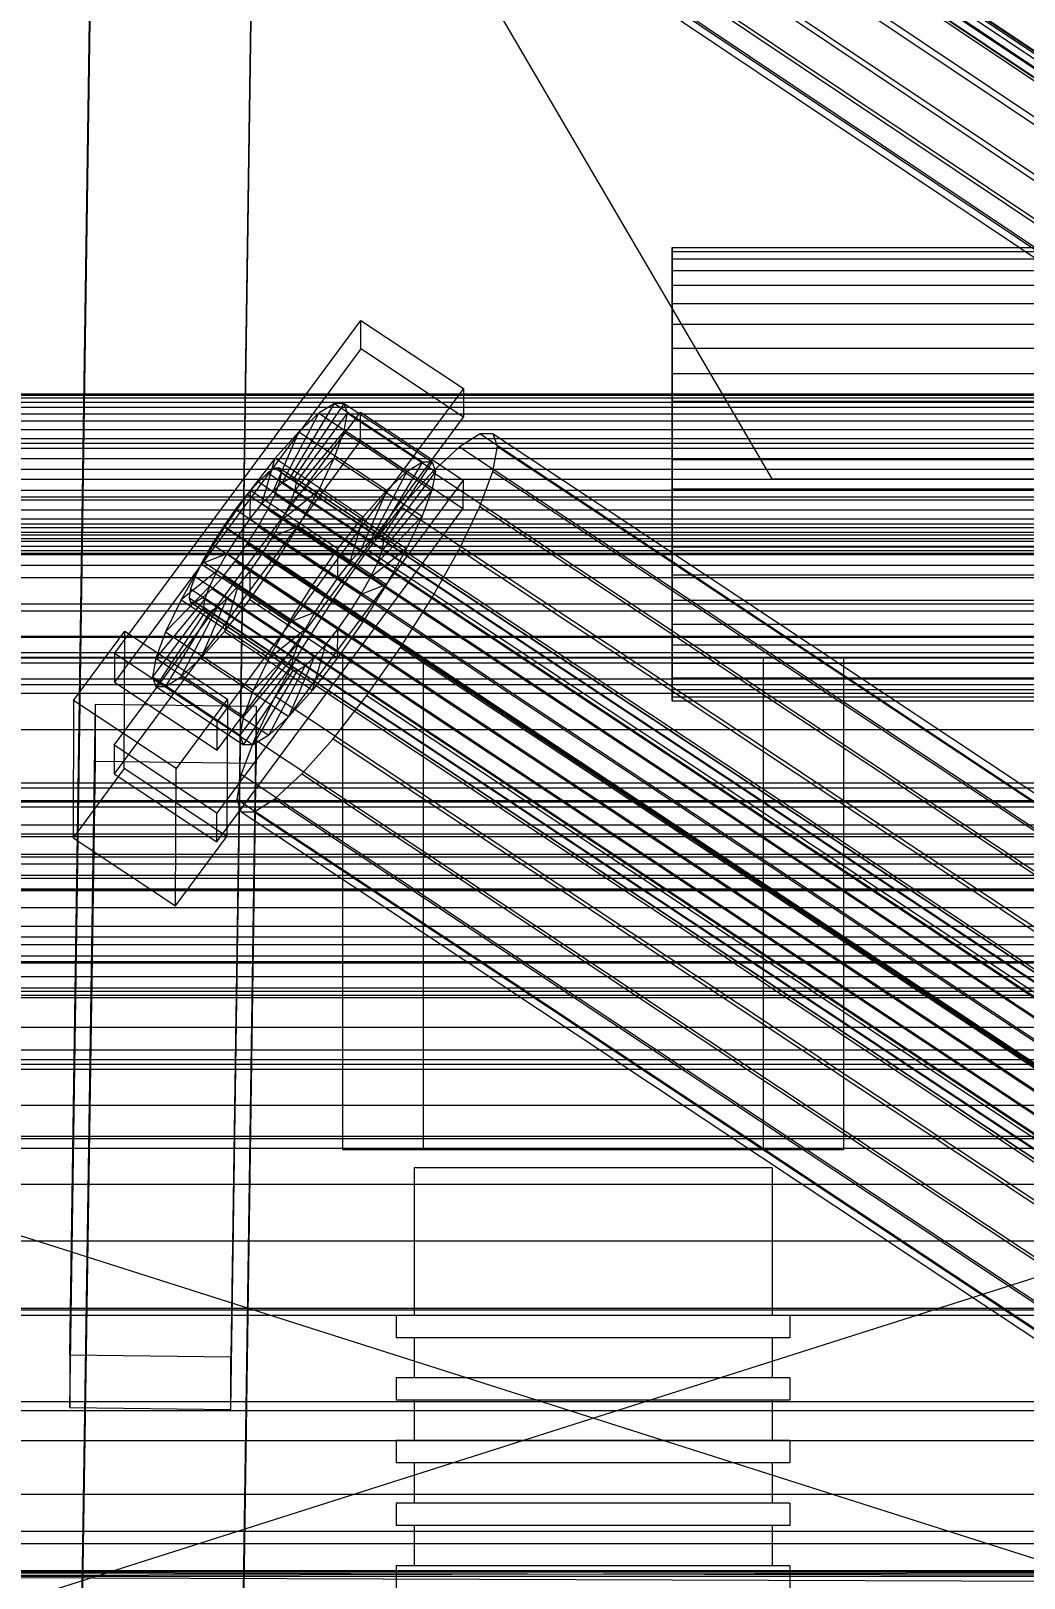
# Model space of a CAD drawing. Header units: millimetres. Extents: x -191664 to 191490, y -197311 to 10263.
# Drawn here: x -382.8 to -271.8, y -29802.9 to -29629.9 of the extents above; entities that cross this region are included whole.
import ezdxf

# ---------------------------------------------------------------- set-up
doc = ezdxf.new("R2010")
doc.units = ezdxf.units.MM
for name, color, linetype, lineweight in [('COTAS_USUARIO', 1, 'Continuous', 0), ('frontal_briquetadora', 7, 'Continuous', 0), ('frontal_C01', 7, 'Continuous', 0), ('frontal_C02', 7, 'Continuous', 0), ('frontal_C03', 7, 'Continuous', 0), ('frontal_mezcladora', 7, 'Continuous', 0), ('frontal_secador', 7, 'Continuous', 0)]:
    doc.layers.add(name, color=color, linetype=linetype, lineweight=lineweight)
doc.dimstyles.new('PLANTA_100', dxfattribs={"dimtxt": 250, "dimasz": 150, "dimexe": 150, "dimexo": 80, "dimgap": 100, "dimtad": 1, "dimtih": 1, "dimtoh": 1, "dimdec": 1, "dimdsep": 46, "dimcen": 0.09, "dimclrd": 1, "dimclre": 1, "dimclrt": 1, "dimadec": 0, "dimazin": 0, "dimtfac": 1, "dimtdec": 4, "dimtofl": 0, "dimtmove": 0, "dimatfit": 3, "dimfxl": 1, "dimtolj": 1, "dimtzin": 0, "dimarcsym": 0})

# ---------------------------------------------------------------- blocks, each defined once
blk = doc.blocks.new('*D106')
at = {"layer": 'COTAS_USUARIO', "color": 1, "lineweight": -2, "transparency": 16777216}
for p, q in [((-1180, -29182.75), (-1180, -29032.75)), ((-60, -29332.75), (-1330, -29332.75)), ((-60, -29700), (-1330, -29700)), ((-1180, -29850), (-1180, -30000))]:
    blk.add_line(p, q, dxfattribs=at)
at = {"layer": 'COTAS_USUARIO', "color": 1, "transparency": 16777216}
for points in [[(-1205, -29182.75), (-1155, -29182.75), (-1180, -29332.75)], [(-1205, -29850), (-1155, -29850), (-1180, -29700)]]:
    blk.add_solid(points, dxfattribs=at)
at = {"layer": 'Defpoints', "color": 0, "transparency": 16777216}
for p in [(-1180, -29332.75), (20, -29332.75), (20, -29700)]:
    blk.add_point(p, dxfattribs=at)
blk = doc.blocks.new('*D109')
at = {"layer": 'COTAS_USUARIO', "color": 1, "lineweight": -2, "transparency": 16777216}
for p, q in [((-80, -28700), (-1350, -28700)), ((-1200, -31850), (-1200, -28850)), ((-80, -32000), (-1350, -32000))]:
    blk.add_line(p, q, dxfattribs=at)
at = {"layer": 'COTAS_USUARIO', "color": 1, "transparency": 16777216}
for points in [[(-1225, -28850), (-1175, -28850), (-1200, -28700)], [(-1225, -31850), (-1175, -31850), (-1200, -32000)]]:
    blk.add_solid(points, dxfattribs=at)
at = {"layer": 'Defpoints', "color": 0, "transparency": 16777216}
for p in [(-1200, -28700), (0, -28700), (0, -32000)]:
    blk.add_point(p, dxfattribs=at)
blk = doc.blocks.new('*D111')
at = {"layer": 'COTAS_USUARIO', "color": 1, "lineweight": -2, "transparency": 16777216}
for p, q in [((-80, -27700), (-1350, -27700)), ((-1200, -31850), (-1200, -27850)), ((-80, -32000), (-1350, -32000))]:
    blk.add_line(p, q, dxfattribs=at)
at = {"layer": 'COTAS_USUARIO', "color": 1, "transparency": 16777216}
for points in [[(-1225, -27850), (-1175, -27850), (-1200, -27700)], [(-1225, -31850), (-1175, -31850), (-1200, -32000)]]:
    blk.add_solid(points, dxfattribs=at)
at = {"layer": 'Defpoints', "color": 0, "transparency": 16777216}
for p in [(-1200, -27700), (0, -27700), (0, -32000)]:
    blk.add_point(p, dxfattribs=at)
blk = doc.blocks.new('*D121')
at = {"layer": 'COTAS_USUARIO', "color": 1, "lineweight": -2, "transparency": 16777216}
for p, q in [((-80, -29000), (-1350, -29000)), ((-1200, -31850), (-1200, -29150)), ((-80, -32000), (-1350, -32000))]:
    blk.add_line(p, q, dxfattribs=at)
at = {"layer": 'COTAS_USUARIO', "color": 1, "transparency": 16777216}
for points in [[(-1225, -29150), (-1175, -29150), (-1200, -29000)], [(-1225, -31850), (-1175, -31850), (-1200, -32000)]]:
    blk.add_solid(points, dxfattribs=at)
at = {"layer": 'Defpoints', "color": 0, "transparency": 16777216}
for p in [(-1200, -29000), (0, -29000), (0, -32000)]:
    blk.add_point(p, dxfattribs=at)

msp = doc.modelspace()

# ---------------------------------------------------------------- linework, layer by layer
at = {"layer": 'frontal_briquetadora', "color": 9, "true_color": 0xb9c3c2}
for p, q in [((-348, -29700), (-292, -29700)), ((-348, -29700), (-348, -29755)), ((-301, -29700), (-339, -29700)), ((-339, -29700), (-339, -29755)), ((-301, -29700), (-301, -29755)), ((-292, -29700), (-292, -29755)), ((-210, -29820), (-430, -29750)), ((-430, -29750), (-210, -29750)), ((-210, -29750), (-430, -29820)), ((-292, -29755), (-348, -29755)), ((-301, -29755), (-339, -29755)), ((-338.02, -29757), (-340, -29757)), ((-340, -29757), (-340, -29773.5)), ((-332.47, -29757), (-338.02, -29757)), ((-324.45, -29757), (-332.47, -29757)), ((-315.55, -29757), (-324.45, -29757)), ((-307.53, -29757), (-315.55, -29757)), ((-301.98, -29757), (-307.53, -29757)), ((-300, -29757), (-301.98, -29757)), ((-300, -29757), (-300, -29773.5)), ((-339.82, -29773.5), (-342, -29773.5)), ((-342, -29773.5), (-342, -29776)), ((-338.02, -29773.5), (-340, -29773.5)), ((-333.72, -29773.5), (-339.82, -29773.5)), ((-332.47, -29773.5), (-338.02, -29773.5)), ((-324.9, -29773.5), (-333.72, -29773.5)), ((-324.45, -29773.5), (-332.47, -29773.5)), ((-315.1, -29773.5), (-324.9, -29773.5)), ((-315.55, -29773.5), (-324.45, -29773.5)), ((-307.53, -29773.5), (-315.55, -29773.5)), ((-306.28, -29773.5), (-315.1, -29773.5)), ((-301.98, -29773.5), (-307.53, -29773.5)), ((-300.18, -29773.5), (-306.28, -29773.5)), ((-300, -29773.5), (-301.98, -29773.5)), ((-298, -29773.5), (-300.18, -29773.5)), ((-298, -29773.5), (-298, -29776)), ((-339.82, -29776), (-342, -29776)), ((-338.02, -29776), (-340, -29776)), ((-340, -29776), (-340, -29780.5)), ((-333.72, -29776), (-339.82, -29776)), ((-332.47, -29776), (-338.02, -29776)), ((-324.9, -29776), (-333.72, -29776)), ((-324.45, -29776), (-332.47, -29776)), ((-315.1, -29776), (-324.9, -29776)), ((-315.55, -29776), (-324.45, -29776)), ((-307.53, -29776), (-315.55, -29776)), ((-306.28, -29776), (-315.1, -29776)), ((-301.98, -29776), (-307.53, -29776)), ((-300.18, -29776), (-306.28, -29776)), ((-300, -29776), (-301.98, -29776)), ((-298, -29776), (-300.18, -29776)), ((-300, -29776), (-300, -29780.5)), ((-339.82, -29780.5), (-342, -29780.5)), ((-342, -29780.5), (-342, -29783)), ((-338.02, -29780.5), (-340, -29780.5)), ((-333.72, -29780.5), (-339.82, -29780.5)), ((-332.47, -29780.5), (-338.02, -29780.5)), ((-324.9, -29780.5), (-333.72, -29780.5)), ((-324.45, -29780.5), (-332.47, -29780.5)), ((-315.1, -29780.5), (-324.9, -29780.5)), ((-315.55, -29780.5), (-324.45, -29780.5)), ((-307.53, -29780.5), (-315.55, -29780.5)), ((-306.28, -29780.5), (-315.1, -29780.5)), ((-301.98, -29780.5), (-307.53, -29780.5)), ((-300.18, -29780.5), (-306.28, -29780.5)), ((-300, -29780.5), (-301.98, -29780.5)), ((-298, -29780.5), (-300.18, -29780.5)), ((-298, -29780.5), (-298, -29783)), ((-339.82, -29783), (-342, -29783)), ((-338.02, -29783), (-340, -29783)), ((-340, -29783), (-340, -29787.5)), ((-333.72, -29783), (-339.82, -29783)), ((-332.47, -29783), (-338.02, -29783)), ((-324.9, -29783), (-333.72, -29783)), ((-324.45, -29783), (-332.47, -29783)), ((-315.1, -29783), (-324.9, -29783)), ((-315.55, -29783), (-324.45, -29783)), ((-307.53, -29783), (-315.55, -29783)), ((-306.28, -29783), (-315.1, -29783)), ((-301.98, -29783), (-307.53, -29783)), ((-300.18, -29783), (-306.28, -29783)), ((-300, -29783), (-301.98, -29783)), ((-298, -29783), (-300.18, -29783)), ((-300, -29783), (-300, -29787.5)), ((-339.82, -29787.5), (-342, -29787.5)), ((-342, -29787.5), (-342, -29790)), ((-338.02, -29787.5), (-340, -29787.5)), ((-333.72, -29787.5), (-339.82, -29787.5)), ((-332.47, -29787.5), (-338.02, -29787.5)), ((-324.9, -29787.5), (-333.72, -29787.5)), ((-324.45, -29787.5), (-332.47, -29787.5)), ((-315.1, -29787.5), (-324.9, -29787.5)), ((-315.55, -29787.5), (-324.45, -29787.5)), ((-307.53, -29787.5), (-315.55, -29787.5)), ((-306.28, -29787.5), (-315.1, -29787.5)), ((-301.98, -29787.5), (-307.53, -29787.5)), ((-300.18, -29787.5), (-306.28, -29787.5)), ((-300, -29787.5), (-301.98, -29787.5)), ((-298, -29787.5), (-300.18, -29787.5)), ((-298, -29787.5), (-298, -29790)), ((-339.82, -29790), (-342, -29790)), ((-338.02, -29790), (-340, -29790)), ((-340, -29790), (-340, -29794.5)), ((-333.72, -29790), (-339.82, -29790)), ((-332.47, -29790), (-338.02, -29790)), ((-324.9, -29790), (-333.72, -29790)), ((-324.45, -29790), (-332.47, -29790)), ((-315.1, -29790), (-324.9, -29790)), ((-315.55, -29790), (-324.45, -29790)), ((-307.53, -29790), (-315.55, -29790)), ((-306.28, -29790), (-315.1, -29790)), ((-301.98, -29790), (-307.53, -29790)), ((-300.18, -29790), (-306.28, -29790)), ((-300, -29790), (-301.98, -29790)), ((-298, -29790), (-300.18, -29790)), ((-300, -29790), (-300, -29794.5)), ((-339.82, -29794.5), (-342, -29794.5)), ((-342, -29794.5), (-342, -29797)), ((-338.02, -29794.5), (-340, -29794.5)), ((-333.72, -29794.5), (-339.82, -29794.5)), ((-332.47, -29794.5), (-338.02, -29794.5)), ((-324.9, -29794.5), (-333.72, -29794.5)), ((-324.45, -29794.5), (-332.47, -29794.5)), ((-315.1, -29794.5), (-324.9, -29794.5)), ((-315.55, -29794.5), (-324.45, -29794.5)), ((-307.53, -29794.5), (-315.55, -29794.5)), ((-306.28, -29794.5), (-315.1, -29794.5)), ((-301.98, -29794.5), (-307.53, -29794.5)), ((-300.18, -29794.5), (-306.28, -29794.5)), ((-300, -29794.5), (-301.98, -29794.5)), ((-298, -29794.5), (-300.18, -29794.5)), ((-298, -29794.5), (-298, -29797)), ((-339.82, -29797), (-342, -29797)), ((-338.02, -29797), (-340, -29797)), ((-340, -29797), (-340, -29801.5)), ((-333.72, -29797), (-339.82, -29797)), ((-332.47, -29797), (-338.02, -29797)), ((-324.9, -29797), (-333.72, -29797)), ((-324.45, -29797), (-332.47, -29797)), ((-315.1, -29797), (-324.9, -29797)), ((-315.55, -29797), (-324.45, -29797)), ((-307.53, -29797), (-315.55, -29797)), ((-306.28, -29797), (-315.1, -29797)), ((-301.98, -29797), (-307.53, -29797)), ((-300.18, -29797), (-306.28, -29797)), ((-300, -29797), (-301.98, -29797)), ((-298, -29797), (-300.18, -29797)), ((-300, -29797), (-300, -29801.5)), ((-210, -29802.05), (-430, -29802.21)), ((-210, -29802.05), (-430, -29802.05)), ((-210, -29802.21), (-430, -29802.05)), ((-210, -29802.21), (-430, -29802.68)), ((-210, -29802.21), (-430, -29802.21)), ((-210, -29802.68), (-430, -29802.21)), ((-339.82, -29801.5), (-342, -29801.5)), ((-342, -29801.5), (-342, -29804)), ((-338.02, -29801.5), (-340, -29801.5)), ((-333.72, -29801.5), (-339.82, -29801.5)), ((-332.47, -29801.5), (-338.02, -29801.5)), ((-324.9, -29801.5), (-333.72, -29801.5)), ((-324.45, -29801.5), (-332.47, -29801.5)), ((-315.1, -29801.5), (-324.9, -29801.5)), ((-315.55, -29801.5), (-324.45, -29801.5)), ((-307.53, -29801.5), (-315.55, -29801.5)), ((-306.28, -29801.5), (-315.1, -29801.5)), ((-301.98, -29801.5), (-307.53, -29801.5)), ((-300.18, -29801.5), (-306.28, -29801.5)), ((-300, -29801.5), (-301.98, -29801.5)), ((-298, -29801.5), (-300.18, -29801.5)), ((-298, -29801.5), (-298, -29804)), ((-210, -29802.68), (-430, -29802.68)), ((-210, -29803.47), (-430, -29802.68))]:
    msp.add_line(p, q, dxfattribs=at)
at = {"layer": 'frontal_C01', "color": 252, "true_color": 0x83939a}
for p, q in [((-311.15, -29655.41), (-311.15, -29654.12)), ((-311.15, -29654.12), (-311.15, -29654.56)), ((-311.15, -29654.12), (311.15, -29654.12)), ((-311.15, -29654.56), (-311.15, -29656.7)), ((-311.15, -29654.56), (311.15, -29654.56)), ((-311.15, -29658.33), (-311.15, -29655.41)), ((-311.15, -29655.41), (311.15, -29655.41)), ((-311.15, -29656.7), (-311.15, -29660.39)), ((-311.15, -29656.7), (311.15, -29656.7)), ((-311.15, -29662.7), (-311.15, -29658.33)), ((-311.15, -29658.33), (311.15, -29658.33)), ((-311.15, -29660.39), (-311.15, -29665.38)), ((-311.15, -29660.39), (311.15, -29660.39)), ((-311.15, -29668.2), (-311.15, -29662.7)), ((-311.15, -29662.7), (311.15, -29662.7)), ((-311.15, -29665.38), (-311.15, -29671.34)), ((-311.15, -29665.38), (311.15, -29665.38)), ((-311.15, -29674.48), (-311.15, -29668.2)), ((-311.15, -29668.2), (311.15, -29668.2)), ((-311.15, -29671.34), (-311.15, -29677.84)), ((311.15, -29671.34), (-311.15, -29671.34)), ((-311.15, -29681.1), (-311.15, -29674.48)), ((-311.15, -29674.48), (311.15, -29674.48)), ((-332.63, -29674.95), (-334.94, -29676.4)), ((-331.18, -29674.94), (-332.63, -29674.95)), ((-332.63, -29674.95), (-148.32, -29797.28)), ((-330.69, -29676.38), (-331.18, -29674.94)), ((-331.18, -29674.94), (-146.87, -29797.27)), ((-334.94, -29676.4), (-337.95, -29679.19)), ((-334.94, -29676.4), (-150.63, -29798.73)), ((-331.2, -29679.15), (-330.69, -29676.38)), ((-330.69, -29676.38), (-146.38, -29798.71)), ((-311.15, -29677.84), (-311.15, -29684.46)), ((-311.15, -29677.84), (311.15, -29677.84)), ((-337.95, -29679.19), (-341.46, -29683.13)), ((-337.95, -29679.19), (-153.64, -29801.52)), ((-332.66, -29683.08), (-331.2, -29679.15)), ((-331.2, -29679.15), (-146.89, -29801.48)), ((-311.15, -29687.6), (-311.15, -29681.1)), ((-311.15, -29681.1), (311.15, -29681.1)), ((-341.46, -29683.13), (-345.23, -29687.95)), ((-341.46, -29683.13), (-157.15, -29805.46)), ((-334.98, -29687.9), (-332.66, -29683.08)), ((-332.66, -29683.08), (-148.35, -29805.41)), ((-311.15, -29684.46), (-311.15, -29690.73)), ((-311.15, -29684.46), (311.15, -29684.46)), ((-345.23, -29687.95), (-349, -29693.33)), ((-160.92, -29810.28), (-345.23, -29687.95)), ((-338, -29693.27), (-334.98, -29687.9)), ((-334.98, -29687.9), (-150.67, -29810.23)), ((-311.15, -29693.55), (-311.15, -29687.6)), ((-311.15, -29687.6), (311.15, -29687.6)), ((-311.15, -29690.73), (-311.15, -29696.24)), ((-311.15, -29690.73), (311.15, -29690.73)), ((-349, -29693.33), (-352.52, -29698.89)), ((-349, -29693.33), (-164.69, -29815.66)), ((-341.52, -29698.84), (-338, -29693.27)), ((-338, -29693.27), (-153.69, -29815.6)), ((-311.15, -29698.54), (-311.15, -29693.55)), ((-311.15, -29693.55), (311.15, -29693.55)), ((-311.15, -29696.24), (-311.15, -29700.61)), ((-311.15, -29696.24), (311.15, -29696.24)), ((-311.15, -29702.23), (-311.15, -29698.54)), ((-311.15, -29698.54), (311.15, -29698.54)), ((-352.52, -29698.89), (-355.54, -29704.27)), ((-352.52, -29698.89), (-168.21, -29821.22)), ((-345.29, -29704.21), (-341.52, -29698.84)), ((-341.52, -29698.84), (-157.21, -29821.17)), ((-311.15, -29700.61), (-311.15, -29703.53)), ((-311.15, -29700.61), (311.15, -29700.61)), ((-311.15, -29704.37), (-311.15, -29702.23)), ((-311.15, -29702.23), (311.15, -29702.23)), ((-311.15, -29703.53), (-311.15, -29704.82)), ((-311.15, -29703.53), (311.15, -29703.53)), ((-355.54, -29704.27), (-357.86, -29709.08)), ((-355.54, -29704.27), (-171.23, -29826.6)), ((-349.06, -29709.04), (-345.29, -29704.21)), ((-345.29, -29704.21), (-160.98, -29826.55)), ((-311.15, -29704.82), (-311.15, -29704.37)), ((-311.15, -29704.37), (311.15, -29704.37)), ((-311.15, -29704.82), (311.15, -29704.82)), ((-357.86, -29709.08), (-359.33, -29713.01)), ((-357.86, -29709.08), (-173.55, -29831.41)), ((-352.57, -29712.98), (-349.06, -29709.04)), ((-349.06, -29709.04), (-164.75, -29831.37)), ((-359.33, -29713.01), (-359.83, -29715.79)), ((-359.33, -29713.01), (-175.02, -29835.34)), ((-355.58, -29715.77), (-352.57, -29712.98)), ((-352.57, -29712.98), (-168.26, -29835.31)), ((-359.83, -29715.79), (-359.34, -29717.22)), ((-359.83, -29715.79), (-175.52, -29838.12)), ((-357.89, -29717.21), (-355.58, -29715.77)), ((-355.58, -29715.77), (-171.28, -29838.1)), ((-359.34, -29717.22), (-357.89, -29717.21)), ((-359.34, -29717.22), (-175.03, -29839.55)), ((-357.89, -29717.21), (-173.58, -29839.55))]:
    msp.add_line(p, q, dxfattribs=at)
at = {"layer": 'frontal_C01', "color": 139, "true_color": 0x354b57}
for p, q in [((-373.5, -29699.51), (-345.97, -29662.27)), ((-345.98, -29665.47), (-345.97, -29662.27)), ((-345.97, -29662.27), (-334.5, -29669.88)), ((-345.98, -29665.47), (-373.51, -29702.71)), ((-334.51, -29673.09), (-345.98, -29665.47)), ((-334.5, -29669.88), (-362.03, -29707.12)), ((-334.5, -29669.88), (-334.51, -29673.09)), ((-373.54, -29709.76), (-346.01, -29672.52)), ((-346.02, -29675.72), (-346.01, -29672.52)), ((-346.01, -29672.52), (-334.54, -29680.13)), ((-362.04, -29710.32), (-334.51, -29673.09)), ((-346.02, -29675.72), (-373.55, -29712.96)), ((-334.55, -29683.33), (-346.02, -29675.72)), ((-334.54, -29680.13), (-362.07, -29717.37)), ((-334.54, -29680.13), (-334.55, -29683.33)), ((-362.08, -29720.57), (-334.55, -29683.33)), ((-378.09, -29704.76), (-372.35, -29697)), ((-372.41, -29712.37), (-372.35, -29697)), ((-372.35, -29697), (-360.88, -29704.61)), ((-373.5, -29699.51), (-373.51, -29702.71)), ((-362.03, -29707.12), (-373.5, -29699.51)), ((-373.51, -29702.71), (-362.04, -29710.32)), ((-378.51, -29897.11), (-375.64, -29705.17)), ((-378.09, -29704.76), (-378.14, -29720.13)), ((-366.62, -29712.37), (-378.09, -29704.76)), ((-375.64, -29711.57), (-375.64, -29705.17)), ((-375.64, -29705.17), (-357.65, -29705.41)), ((-360.88, -29704.61), (-366.62, -29712.37)), ((-360.88, -29704.61), (-360.94, -29719.98)), ((-357.65, -29705.41), (-360.51, -29897.36)), ((-357.65, -29705.41), (-357.65, -29711.81)), ((-362.04, -29710.32), (-362.03, -29707.12)), ((-373.54, -29709.76), (-373.55, -29712.96)), ((-362.07, -29717.37), (-373.54, -29709.76)), ((-378.51, -29903.52), (-375.64, -29711.57)), ((-372.41, -29712.37), (-378.14, -29720.13)), ((-357.65, -29711.81), (-375.64, -29711.57)), ((-360.94, -29719.98), (-372.41, -29712.37)), ((-366.68, -29727.74), (-366.62, -29712.37)), ((-360.51, -29903.76), (-357.65, -29711.81)), ((-373.55, -29712.96), (-362.08, -29720.57)), ((-362.08, -29720.57), (-362.07, -29717.37)), ((-378.14, -29720.13), (-366.68, -29727.74)), ((-366.68, -29727.74), (-360.94, -29719.98)), ((-450, -29797.64), (450, -29797.64))]:
    msp.add_line(p, q, dxfattribs=at)
at = {"layer": 'frontal_C01', "color": 9, "true_color": 0xbac6cb}
for p, q in [((-440, -29670.49), (440, -29670.49)), ((-440, -29670.64), (440, -29670.64)), ((-440, -29670.94), (440, -29670.94)), ((-440, -29671.4), (440, -29671.4)), ((-440, -29671.98), (440, -29671.98)), ((-440, -29672.71), (440, -29672.71)), ((-440, -29673.52), (440, -29673.52)), ((-440, -29674.48), (440, -29674.48)), ((-440, -29675.48), (440, -29675.48)), ((440, -29676.59), (-440, -29676.59)), ((-440, -29677.7), (440, -29677.7)), ((-440, -29678.89), (440, -29678.89)), ((-356.35, -29679.32), (-357.42, -29680.31)), ((-355.53, -29678.81), (-356.35, -29679.32)), ((-356.35, -29679.32), (-142.55, -29821.23)), ((-355.02, -29678.81), (-355.53, -29678.81)), ((-355.53, -29678.81), (-141.73, -29820.71)), ((-354.84, -29679.31), (-355.02, -29678.81)), ((-355.02, -29678.81), (-141.22, -29820.71)), ((-355.02, -29680.3), (-354.84, -29679.31)), ((-354.84, -29679.31), (-141.04, -29821.22)), ((-440, -29680.04), (440, -29680.04)), ((-440, -29681.24), (440, -29681.24)), ((-357.42, -29680.31), (-358.66, -29681.71)), ((-357.42, -29680.31), (-143.62, -29822.21)), ((-355.54, -29681.69), (-355.02, -29680.3)), ((-355.02, -29680.3), (-141.22, -29822.2)), ((-440, -29682.35), (440, -29682.35)), ((-358.66, -29681.71), (-360, -29683.41)), ((-358.66, -29681.71), (-144.86, -29823.61)), ((-356.36, -29683.4), (-355.54, -29681.69)), ((-355.54, -29681.69), (-141.74, -29823.59)), ((-440, -29683.46), (440, -29683.46)), ((-440, -29684.46), (440, -29684.46)), ((-360, -29683.41), (-361.33, -29685.32)), ((-146.2, -29825.32), (-360, -29683.41)), ((-357.43, -29685.3), (-356.36, -29683.4)), ((-356.36, -29683.4), (-142.56, -29825.3)), ((-440, -29685.41), (440, -29685.41)), ((-440, -29686.23), (440, -29686.23)), ((-361.33, -29685.32), (-362.58, -29687.29)), ((-361.33, -29685.32), (-147.53, -29827.22)), ((-358.68, -29687.27), (-357.43, -29685.3)), ((-357.43, -29685.3), (-143.64, -29827.2)), ((-440, -29686.96), (440, -29686.96)), ((-440, -29687.53), (440, -29687.53)), ((-440, -29687.99), (440, -29687.99)), ((-440, -29688.29), (440, -29688.29)), ((-362.58, -29687.29), (-363.65, -29689.2)), ((-362.58, -29687.29), (-148.78, -29829.2)), ((-360.02, -29689.18), (-358.68, -29687.27)), ((-358.68, -29687.27), (-144.88, -29829.18)), ((-440, -29688.45), (440, -29688.45)), ((-363.65, -29689.2), (-364.47, -29690.9)), ((-363.65, -29689.2), (-149.85, -29831.1)), ((-361.35, -29690.89), (-360.02, -29689.18)), ((-360.02, -29689.18), (-146.22, -29831.08)), ((-364.47, -29690.9), (-364.99, -29692.29)), ((-364.47, -29690.9), (-150.67, -29832.81)), ((-362.6, -29692.28), (-361.35, -29690.89)), ((-361.35, -29690.89), (-147.55, -29832.79)), ((-364.99, -29692.29), (-365.17, -29693.28)), ((-365.17, -29693.28), (-364.99, -29693.79)), ((-365.17, -29693.28), (-151.37, -29835.18)), ((-364.99, -29692.29), (-151.19, -29834.2)), ((-364.48, -29693.78), (-363.66, -29693.27)), ((-363.66, -29693.27), (-362.6, -29692.28)), ((-363.66, -29693.27), (-149.86, -29835.17)), ((-362.6, -29692.28), (-148.8, -29834.19)), ((-364.99, -29693.79), (-364.48, -29693.78)), ((-364.99, -29693.79), (-151.2, -29835.69)), ((-364.48, -29693.78), (-150.68, -29835.69))]:
    msp.add_line(p, q, dxfattribs=at)
at = {"layer": 'frontal_C01', "color": 155, "true_color": 0x617580}
for p, q in [((-354.71, -29680.41), (-350.65, -29672.66)), ((-353.89, -29679.9), (-348.92, -29671.58)), ((-353.38, -29679.89), (-347.84, -29671.57)), ((-353.21, -29680.4), (-347.47, -29672.64)), ((-350.65, -29672.66), (-352.9, -29674.74)), ((-348.92, -29671.58), (-350.65, -29672.66)), ((-350.65, -29672.66), (-340.82, -29679.18)), ((-347.84, -29671.57), (-348.92, -29671.58)), ((-348.92, -29671.58), (-339.09, -29678.1)), ((-347.85, -29674.72), (-347.47, -29672.64)), ((-347.84, -29671.57), (-338.01, -29678.09)), ((-347.47, -29672.64), (-347.84, -29671.57)), ((-347.47, -29672.64), (-337.64, -29679.17)), ((-355.78, -29681.4), (-352.9, -29674.74)), ((-352.9, -29674.74), (-355.53, -29677.69)), ((-353.38, -29681.38), (-347.85, -29674.72)), ((-352.9, -29674.74), (-343.07, -29681.27)), ((-348.94, -29677.66), (-347.85, -29674.72)), ((-347.85, -29674.72), (-338.02, -29681.24)), ((-355.53, -29677.69), (-358.34, -29681.3)), ((-357.02, -29682.79), (-355.53, -29677.69)), ((-355.53, -29677.69), (-345.7, -29684.22)), ((-353.9, -29682.78), (-348.94, -29677.66)), ((-350.68, -29681.26), (-348.94, -29677.66)), ((-348.94, -29677.66), (-339.11, -29684.18)), ((-340.82, -29679.18), (-344.88, -29686.93)), ((-339.09, -29678.1), (-344.06, -29686.42)), ((-338.01, -29678.09), (-343.55, -29686.42)), ((-337.64, -29679.17), (-343.38, -29686.92)), ((-343.07, -29681.27), (-340.82, -29679.18)), ((-340.82, -29679.18), (-339.09, -29678.1)), ((-339.09, -29678.1), (-338.01, -29678.09)), ((-337.64, -29679.17), (-338.02, -29681.24)), ((-338.01, -29678.09), (-337.64, -29679.17)), ((-358.34, -29681.3), (-361.17, -29685.32)), ((-358.34, -29681.3), (-358.36, -29684.5)), ((-348.52, -29687.82), (-358.34, -29681.3)), ((-357.02, -29682.79), (-355.78, -29681.4)), ((-355.78, -29681.4), (-354.71, -29680.41)), ((-345.95, -29687.92), (-355.78, -29681.4)), ((-354.72, -29684.48), (-350.68, -29681.26)), ((-354.71, -29680.41), (-353.89, -29679.9)), ((-344.88, -29686.93), (-354.71, -29680.41)), ((-353.38, -29681.38), (-353.9, -29682.78)), ((-353.89, -29679.9), (-353.38, -29679.89)), ((-344.06, -29686.42), (-353.89, -29679.9)), ((-343.55, -29686.42), (-353.38, -29679.89)), ((-353.38, -29679.89), (-353.21, -29680.4)), ((-353.21, -29680.4), (-353.38, -29681.38)), ((-343.55, -29687.91), (-353.38, -29681.38)), ((-343.38, -29686.92), (-353.21, -29680.4)), ((-352.94, -29685.28), (-350.68, -29681.26)), ((-350.68, -29681.26), (-340.85, -29687.79)), ((-343.07, -29681.27), (-345.95, -29687.92)), ((-345.7, -29684.22), (-343.07, -29681.27)), ((-338.02, -29681.24), (-343.55, -29687.91)), ((-338.02, -29681.24), (-339.11, -29684.18)), ((-358.36, -29684.5), (-357.02, -29682.79)), ((-347.19, -29689.32), (-357.02, -29682.79)), ((-353.9, -29682.78), (-354.72, -29684.48)), ((-344.07, -29689.3), (-353.9, -29682.78)), ((-359.69, -29686.41), (-358.36, -29684.5)), ((-358.36, -29684.5), (-348.53, -29691.03)), ((-354.72, -29684.48), (-355.8, -29686.39)), ((-344.9, -29691.01), (-354.72, -29684.48)), ((-348.52, -29687.82), (-345.7, -29684.22)), ((-345.7, -29684.22), (-347.19, -29689.32)), ((-339.11, -29684.18), (-344.07, -29689.3)), ((-339.11, -29684.18), (-340.85, -29687.79)), ((-361.17, -29685.32), (-363.8, -29689.48)), ((-359.69, -29686.41), (-361.17, -29685.32)), ((-361.17, -29685.32), (-351.34, -29691.85)), ((-360.94, -29688.38), (-359.69, -29686.41)), ((-349.86, -29692.93), (-359.69, -29686.41)), ((-355.8, -29686.39), (-357.04, -29688.36)), ((-355.8, -29686.39), (-352.94, -29685.28)), ((-345.97, -29692.91), (-355.8, -29686.39)), ((-355.57, -29689.44), (-352.94, -29685.28)), ((-352.94, -29685.28), (-343.11, -29691.81)), ((-344.06, -29686.42), (-344.88, -29686.93)), ((-343.55, -29686.42), (-344.06, -29686.42)), ((-343.38, -29686.92), (-343.55, -29686.42)), ((-357.04, -29688.36), (-358.38, -29690.26)), ((-357.04, -29688.36), (-355.57, -29689.44)), ((-347.21, -29694.88), (-357.04, -29688.36)), ((-351.34, -29691.85), (-348.52, -29687.82)), ((-348.53, -29691.03), (-348.52, -29687.82)), ((-345.95, -29687.92), (-347.19, -29689.32)), ((-344.88, -29686.93), (-345.95, -29687.92)), ((-340.85, -29687.79), (-344.9, -29691.01)), ((-344.07, -29689.3), (-343.55, -29687.91)), ((-343.55, -29687.91), (-343.38, -29686.92)), ((-340.85, -29687.79), (-343.11, -29691.81)), ((-363.8, -29689.48), (-366.06, -29693.5)), ((-360.94, -29688.38), (-363.8, -29689.48)), ((-363.8, -29689.48), (-353.97, -29696.01)), ((-362.01, -29690.28), (-360.94, -29688.38)), ((-351.11, -29694.9), (-360.94, -29688.38)), ((-358.39, -29693.47), (-355.57, -29689.44)), ((-355.57, -29689.44), (-345.74, -29695.97)), ((-347.19, -29689.32), (-348.53, -29691.03)), ((-344.9, -29691.01), (-344.07, -29689.3)), ((-362.01, -29690.28), (-366.06, -29693.5)), ((-362.83, -29691.99), (-362.01, -29690.28)), ((-352.18, -29696.81), (-362.01, -29690.28)), ((-358.38, -29690.26), (-359.71, -29691.97)), ((-358.38, -29690.26), (-358.39, -29693.47)), ((-348.55, -29696.79), (-358.38, -29690.26)), ((-348.53, -29691.03), (-349.86, -29692.93)), ((-345.97, -29692.91), (-344.9, -29691.01)), ((-343.11, -29691.81), (-345.97, -29692.91)), ((-343.11, -29691.81), (-345.74, -29695.97)), ((-363.35, -29693.38), (-368.89, -29700.05)), ((-362.83, -29691.99), (-367.79, -29697.11)), ((-366.06, -29693.5), (-367.79, -29697.11)), ((-366.06, -29693.5), (-356.23, -29700.03)), ((-360.96, -29693.37), (-363.84, -29700.02)), ((-363.53, -29694.37), (-363.35, -29693.38)), ((-363.35, -29693.38), (-362.83, -29691.99)), ((-353.52, -29699.91), (-363.35, -29693.38)), ((-353, -29698.51), (-362.83, -29691.99)), ((-360.96, -29693.37), (-362.03, -29694.36)), ((-359.71, -29691.97), (-361.21, -29697.07)), ((-361.21, -29697.07), (-358.39, -29693.47)), ((-359.71, -29691.97), (-360.96, -29693.37)), ((-351.13, -29699.89), (-360.96, -29693.37)), ((-349.88, -29698.5), (-359.71, -29691.97)), ((-358.39, -29693.47), (-348.56, -29699.99)), ((-353.97, -29696.01), (-351.34, -29691.85)), ((-351.34, -29691.85), (-349.86, -29692.93)), ((-349.86, -29692.93), (-351.11, -29694.9)), ((-347.21, -29694.88), (-345.97, -29692.91)), ((-363.53, -29694.37), (-369.27, -29702.12)), ((-363.36, -29694.87), (-368.9, -29703.2)), ((-362.84, -29694.87), (-367.82, -29703.19)), ((-362.03, -29694.36), (-366.09, -29702.11)), ((-363.36, -29694.87), (-363.53, -29694.37)), ((-353.7, -29700.89), (-363.53, -29694.37)), ((-362.84, -29694.87), (-363.36, -29694.87)), ((-353.53, -29701.4), (-363.36, -29694.87)), ((-362.03, -29694.36), (-362.84, -29694.87)), ((-353.01, -29701.39), (-362.84, -29694.87)), ((-352.2, -29700.88), (-362.03, -29694.36)), ((-353.97, -29696.01), (-351.11, -29694.9)), ((-351.11, -29694.9), (-352.18, -29696.81)), ((-348.55, -29696.79), (-347.21, -29694.88)), ((-345.74, -29695.97), (-347.21, -29694.88)), ((-356.23, -29700.03), (-353.97, -29696.01)), ((-356.23, -29700.03), (-352.18, -29696.81)), ((-352.18, -29696.81), (-353, -29698.51)), ((-349.88, -29698.5), (-348.55, -29696.79)), ((-345.74, -29695.97), (-348.56, -29699.99)), ((-348.56, -29699.99), (-348.55, -29696.79)), ((-367.79, -29697.11), (-368.89, -29700.05)), ((-367.79, -29697.11), (-357.96, -29703.63)), ((-363.84, -29700.02), (-361.21, -29697.07)), ((-361.21, -29697.07), (-351.38, -29703.6)), ((-357.96, -29703.63), (-353, -29698.51)), ((-353, -29698.51), (-353.52, -29699.91)), ((-351.38, -29703.6), (-349.88, -29698.5)), ((-351.13, -29699.89), (-349.88, -29698.5)), ((-368.89, -29700.05), (-369.27, -29702.12)), ((-368.89, -29700.05), (-359.06, -29706.57)), ((-366.09, -29702.11), (-363.84, -29700.02)), ((-363.84, -29700.02), (-354.01, -29706.55)), ((-359.06, -29706.57), (-353.52, -29699.91)), ((-357.96, -29703.63), (-356.23, -29700.03)), ((-354.01, -29706.55), (-351.13, -29699.89)), ((-353.52, -29699.91), (-353.7, -29700.89)), ((-352.2, -29700.88), (-351.13, -29699.89)), ((-348.56, -29699.99), (-351.38, -29703.6)), ((-369.27, -29702.12), (-368.9, -29703.2)), ((-369.27, -29702.12), (-359.44, -29708.65)), ((-367.82, -29703.19), (-366.09, -29702.11)), ((-366.09, -29702.11), (-356.26, -29708.63)), ((-359.44, -29708.65), (-353.7, -29700.89)), ((-359.07, -29709.72), (-353.53, -29701.4)), ((-357.99, -29709.71), (-353.01, -29701.39)), ((-356.26, -29708.63), (-352.2, -29700.88)), ((-353.7, -29700.89), (-353.53, -29701.4)), ((-353.53, -29701.4), (-353.01, -29701.39)), ((-353.01, -29701.39), (-352.2, -29700.88)), ((-368.9, -29703.2), (-367.82, -29703.19)), ((-368.9, -29703.2), (-359.07, -29709.72)), ((-367.82, -29703.19), (-357.99, -29709.71)), ((-359.06, -29706.57), (-357.96, -29703.63)), ((-351.38, -29703.6), (-354.01, -29706.55)), ((-359.44, -29708.65), (-359.06, -29706.57)), ((-354.01, -29706.55), (-356.26, -29708.63)), ((-359.07, -29709.72), (-359.44, -29708.65)), ((-356.26, -29708.63), (-357.99, -29709.71)), ((-357.99, -29709.71), (-359.07, -29709.72))]:
    msp.add_line(p, q, dxfattribs=at)
at = {"layer": 'frontal_C02', "color": 9, "true_color": 0xbac6cb}
for p, q in [((-364.47, -29569.61), (-150.67, -29712.85)), ((-362.6, -29570.62), (-148.8, -29713.87)), ((-365.17, -29571.87), (-151.37, -29715.11)), ((-364.99, -29570.95), (-151.19, -29714.19)), ((-364.99, -29572.31), (-151.2, -29715.55)), ((-364.48, -29572.24), (-150.68, -29715.48)), ((-363.66, -29571.67), (-149.86, -29714.91))]:
    msp.add_line(p, q, dxfattribs=at)
at = {"layer": 'frontal_C02', "color": 252, "true_color": 0x83939a}
for p, q in [((-352.52, -29578.22), (-168.21, -29701.7)), ((-345.29, -29582.12), (-160.98, -29705.61)), ((-355.54, -29583.52), (-171.23, -29707)), ((-349.06, -29587.02), (-164.75, -29710.5)), ((-357.86, -29588.22), (-173.55, -29711.7)), ((-352.57, -29591.08), (-168.26, -29714.56)), ((-359.33, -29591.99), (-175.02, -29715.48)), ((-359.83, -29594.59), (-175.52, -29718.08)), ((-355.58, -29594.02), (-171.28, -29717.5)), ((-359.34, -29595.84), (-175.03, -29719.32)), ((-357.89, -29595.64), (-173.58, -29719.12))]:
    msp.add_line(p, q, dxfattribs=at)
at = {"layer": 'frontal_C02', "color": 139, "true_color": 0x354b57}
for p, q in [((-378.51, -29777.95), (-375.64, -29584.18)), ((-357.65, -29584.42), (-360.51, -29778.19)), ((-378.51, -29783.79), (-375.64, -29590.03)), ((-360.51, -29784.04), (-357.65, -29590.27)), ((-425, -29772.68), (425, -29772.68)), ((-360.51, -29778.19), (-378.51, -29777.95)), ((-378.51, -29777.95), (-378.51, -29783.79)), ((-360.51, -29784.04), (-360.51, -29778.19)), ((425, -29784.16), (-425, -29784.16)), ((-378.51, -29783.79), (-360.51, -29784.04)), ((425, -29787.53), (-425, -29787.53)), ((-425, -29799), (425, -29799))]:
    msp.add_line(p, q, dxfattribs=at)
at = {"layer": 'frontal_C03', "color": 139, "true_color": 0x354b57}
for p, q in [((-450, -29719.66), (450, -29719.66)), ((450, -29731.21), (-450, -29731.21)), ((450, -29733.34), (-450, -29733.34)), ((-450, -29744.89), (450, -29744.89))]:
    msp.add_line(p, q, dxfattribs=at)
at = {"layer": 'frontal_mezcladora', "color": 253, "true_color": 0xa5a6aa}
for p, q in [((-300, -29680), (-575, -29210)), ((-300, -29680), (300, -29680)), ((-625, -29730), (625, -29730))]:
    msp.add_line(p, q, dxfattribs=at)
at = {"layer": 'frontal_mezcladora', "color": 9, "true_color": 0xc6c9c8}
for p, q in [((-650, -29700), (650, -29700)), ((-650, -29730), (650, -29730))]:
    msp.add_line(p, q, dxfattribs=at)
at = {"layer": 'frontal_secador', "color": 254, "true_color": 0xd2d7cc}
for p, q in [((-1250, -29676), (1250, -29676)), ((1250, -29716), (-1250, -29716))]:
    msp.add_line(p, q, dxfattribs=at)
at = {"layer": 'frontal_secador', "color": 253, "true_color": 0xa8b3b5}
for p, q in [((-1250, -29682), (1250, -29682)), ((1250, -29686), (-1250, -29686)), ((1250, -29704), (-1250, -29704)), ((-1250, -29708), (1250, -29708)), ((1250, -29720), (-1250, -29720)), ((-1250, -29726), (1250, -29726))]:
    msp.add_line(p, q, dxfattribs=at)
at = {"layer": 'frontal_secador', "color": 9, "true_color": 0xc7cdbf}
for p, q in [((-1250, -29685), (1250, -29685)), ((-1250, -29686.66), (1250, -29686.66)), ((1250, -29689.66), (-1250, -29689.66)), ((-1250, -29691), (1250, -29691)), ((1250, -29694), (-1250, -29694)), ((-1250, -29694.73), (1250, -29694.73)), ((-1250, -29697.59), (1250, -29697.59)), ((1250, -29697.73), (-1250, -29697.73)), ((-1250, -29699.39), (1250, -29699.39)), ((-1250, -29700), (1250, -29700)), ((1250, -29700.59), (-1250, -29700.59)), ((1250, -29702.39), (-1250, -29702.39)), ((1250, -29703), (-1250, -29703))]:
    msp.add_line(p, q, dxfattribs=at)
at = {"layer": 'frontal_secador', "color": 253, "true_color": 0xa4b0b5}
for p, q in [((1250, -29714), (-1250, -29714)), ((1250, -29714.55), (-1250, -29714.55)), ((1250, -29716.14), (-1250, -29716.14)), ((1250, -29716.71), (-1250, -29716.71)), ((1250, -29718.69), (-1250, -29718.69)), ((1320, -29722), (-1320, -29722)), ((1320, -29722.27), (-1320, -29722.27)), ((1250, -29722), (-1250, -29722)), ((1320, -29723.07), (-1320, -29723.07)), ((1320, -29724.34), (-1320, -29724.34)), ((1250, -29724.65), (-1250, -29724.65)), ((1320, -29726), (-1320, -29726)), ((1250, -29725.86), (-1250, -29725.86)), ((1320, -29727.93), (-1320, -29727.93)), ((-1320, -29730), (1320, -29730)), ((-1250, -29730), (1250, -29730)), ((1320, -29732.07), (-1320, -29732.07)), ((1320, -29734), (-1320, -29734)), ((1250, -29734.14), (-1250, -29734.14)), ((1320, -29735.66), (-1320, -29735.66)), ((1320, -29736.93), (-1320, -29736.93)), ((1320, -29737.73), (-1320, -29737.73)), ((1320, -29738), (-1320, -29738)), ((1250, -29737.29), (-1250, -29737.29)), ((1250, -29738), (-1250, -29738)), ((1250, -29741.31), (-1250, -29741.31)), ((1250, -29743.86), (-1250, -29743.86)), ((1250, -29745.45), (-1250, -29745.45)), ((1250, -29746), (-1250, -29746)), ((1360, -29753.5), (-1360, -29753.5)), ((1250, -29753.75), (-1250, -29753.75)), ((1360, -29754.86), (-1360, -29754.86)), ((1360, -29758.86), (-1360, -29758.86)), ((1360, -29765.22), (-1360, -29765.22)), ((1250, -29772.92), (-1250, -29772.92)), ((1360, -29773.5), (-1360, -29773.5)), ((1360, -29783.15), (-1360, -29783.15)), ((-1360, -29793.5), (1360, -29793.5)), ((-1250, -29793.5), (1250, -29793.5))]:
    msp.add_line(p, q, dxfattribs=at)

# ---------------------------------------------------------------- dimensions: what is measured, and where the dimension line sits
at = {"layer": 'COTAS_USUARIO'}
for p1, p2, picture, middle in [((0, -32000), (0, -27700), '*D111', (-1200, -29850)), ((0, -32000), (0, -28700), '*D109', (-1200, -30350)), ((0, -32000), (0, -29000), '*D121', (-1200, -30500)), ((20, -29700), (20, -29332.75), '*D106', (-1180, -29516.375))]:
    dim = msp.add_aligned_dim(p1=p1, p2=p2, distance=1200, dimstyle='PLANTA_100', dxfattribs=at)
    dim.commit()
    dim.dimension.update_dxf_attribs({"geometry": picture, "text_midpoint": middle})

doc.saveas('drawing.dxf')
